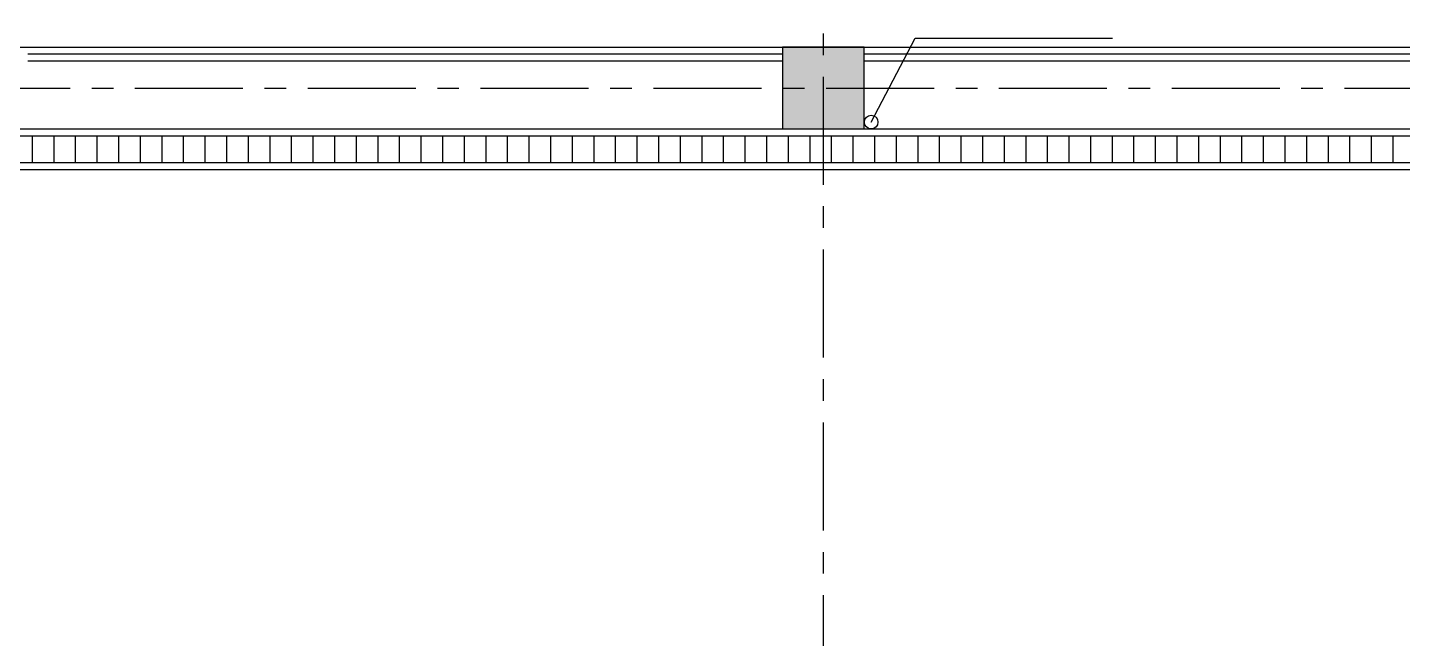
# Model space of a CAD drawing. Header units: millimetres. Extents: x -1048436 to -185795, y -983427 to 400387.
# Drawn here: x -735213 to -725107, y -132362 to -127873 of the extents above; entities that cross this region are included whole.
import ezdxf

# ---------------------------------------------------------------- set-up
doc = ezdxf.new("R2010")
doc.units = ezdxf.units.MM
doc.header["$LTSCALE"] = 500
doc.linetypes.add('一层轴网$0$CENTER', pattern=[50.8, 31.75, -6.35, 6.35, -6.35])
for name, color, linetype in [('COLUMN', 254, 'Continuous'), ('DIM_LEAD', 3, 'Continuous'), ('PUB_HATCH', 8, 'Continuous'), ('一层轴网$0$建-轴线', 1, '一层轴网$0$CENTER'), ('建-屋面-排水沟落水口', 175, 'Continuous'), ('建-排水沟', 181, 'Continuous'), ('建-楼梯-扶手栏杆', 3, 'Continuous')]:
    doc.layers.add(name, color=color, linetype=linetype)

# ---------------------------------------------------------------- blocks, each defined once
blk = doc.blocks.new('一层轴网')
at = {"layer": '一层轴网$0$建-轴线', "ltscale": 0.05}
blk.add_line((-2650, 79776.4), (66950.9, 79776.4), dxfattribs=at)
blk.add_lwpolyline([(24000, 57476.4), (24000, 82276.4)], dxfattribs=at)
blk = doc.blocks.new('A$C708231ED')
at = {"layer": 'DIM_LEAD'}
for p, q in [((92808, 114950), (93131, 115567)), ((93131, 115567), (94581, 115567))]:
    blk.add_line(p, q, dxfattribs=at)
at = {"layer": '建-屋面-排水沟落水口'}
blk.add_circle((92808, 114950), 50, dxfattribs=at)

msp = doc.modelspace()

# ---------------------------------------------------------------- hatches: boundary and pattern name
at = {"layer": 'PUB_HATCH'}
msp.add_hatch(color=256, dxfattribs=at).paths.add_polyline_path([(-729662.7, -128018.4), (-729662.7, -128618.4), (-729062.7, -128618.4), (-729062.7, -128018.4)])
at = {"layer": '建-排水沟'}
h = msp.add_hatch(dxfattribs=at)
h.set_pattern_fill('ANSI31', color=8, scale=50, angle=-315, style=0)
h.set_pattern_definition([(90, (-726921.37, -120618.39), (-158.75, 2e-13), [])])
h.paths.add_polyline_path([(-694705.6, -128868.3), (-694705.6, -128668.3), (-739111.4, -128668.4), (-739111.4, -128868.4)])

# ---------------------------------------------------------------- linework, layer by layer
msp.add_line((-739211.1, -128018.4), (-711212.7, -128018.4))
at = {"layer": 'COLUMN'}
for p, q in [((-729662.7, -128018.4), (-729662.7, -128618.4)), ((-729062.7, -128018.4), (-729662.7, -128018.4)), ((-729062.7, -128618.4), (-729062.7, -128018.4)), ((-729662.7, -128618.4), (-729062.7, -128618.4))]:
    msp.add_line(p, q, dxfattribs=at)
at = {"layer": '建-排水沟'}
for points in [[(-739111.4, -128618.4), (-694705.8, -128618.4)], [(-739111.4, -128668.4), (-694705.8, -128668.4)], [(-694705.8, -128868.4), (-739111.4, -128868.4)], [(-694705.8, -128918.4), (-739111.4, -128918.4)]]:
    msp.add_lwpolyline(points, dxfattribs=at)
at = {"layer": '建-楼梯-扶手栏杆'}
for p, q in [((-735211.1, -128067.6), (-729661.1, -128067.5)), ((-735211.1, -128117.6), (-729661.1, -128117.5)), ((-729061.1, -128067.6), (-723511.1, -128067.5)), ((-729061.1, -128117.6), (-723511.1, -128117.5))]:
    msp.add_line(p, q, dxfattribs=at)

# ---------------------------------------------------------------- block references
for name, p in [('一层轴网', (-753362.7, -208094.8)), ('A$C708231ED', (-821819.6, -243518.5))]:
    msp.add_blockref(name, p)

doc.saveas('drawing.dxf')
